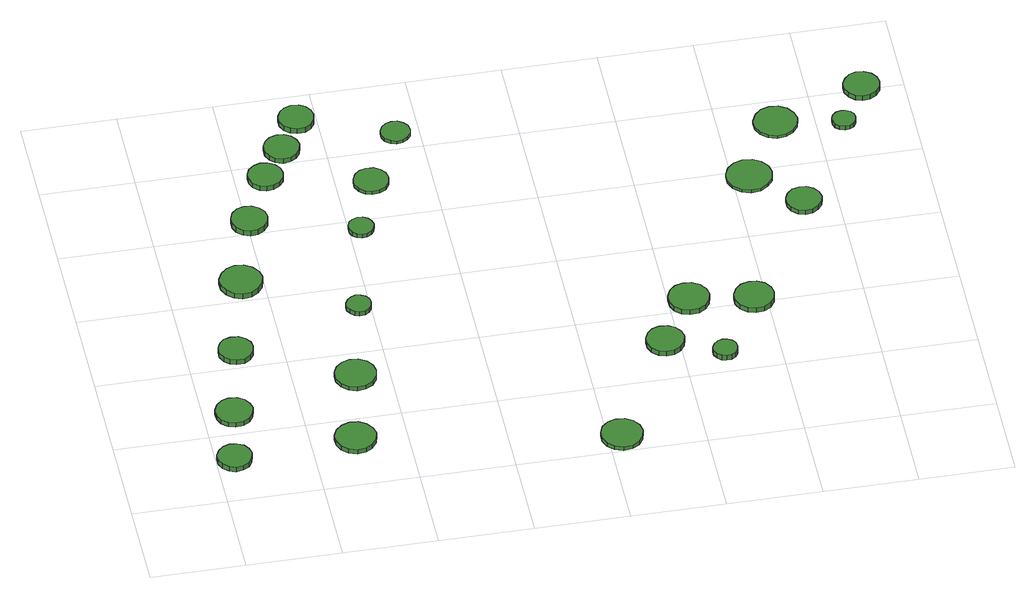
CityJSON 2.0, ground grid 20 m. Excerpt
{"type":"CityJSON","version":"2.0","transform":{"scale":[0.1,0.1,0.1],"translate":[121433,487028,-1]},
"CityObjects":{
"tree1":{"type":"SolitaryVegetationObject","attributes":{"function":"something"},"geometry":[{"type":"MultiSurface","lod":"1","boundaries":[[[0,1,2,3,4,5,6,7,8,9,10,11,12,13,14]],[[15,16,17,18,19,20,21,22,23,24,25,26,27,28,29]],[[0,29,28,1]],[[1,28,27,2]],[[2,27,26,3]],[[3,26,25,4]],[[4,25,24,5]],[[5,24,23,6]],[[6,23,22,7]],[[7,22,21,8]],[[8,21,20,9]],[[9,20,19,10]],[[10,19,18,11]],[[11,18,17,12]],[[12,17,16,13]],[[13,16,15,14]],[[14,15,29,0]]]}]},
"tree2":{"type":"SolitaryVegetationObject","attributes":{"function":"something"},"geometry":[{"type":"MultiSurface","lod":"1","boundaries":[[[30,31,32,33,34,35,36,37,38,39,40,41,42,43,44]],[[45,46,47,48,49,50,51,52,53,54,55,56,57,58,59]],[[30,59,58,31]],[[31,58,57,32]],[[32,57,56,33]],[[33,56,55,34]],[[34,55,54,35]],[[35,54,53,36]],[[36,53,52,37]],[[37,52,51,38]],[[38,51,50,39]],[[39,50,49,40]],[[40,49,48,41]],[[41,48,47,42]],[[42,47,46,43]],[[43,46,45,44]],[[44,45,59,30]]]}]},
"tree3":{"type":"SolitaryVegetationObject","attributes":{"function":"something"},"geometry":[{"type":"MultiSurface","lod":"1","boundaries":[[[60,61,62,63,64,65,66,67,68,69,70,71,72,73,74]],[[75,76,77,78,79,80,81,82,83,84,85,86,87,88,89]],[[60,89,88,61]],[[61,88,87,62]],[[62,87,86,63]],[[63,86,85,64]],[[64,85,84,65]],[[65,84,83,66]],[[66,83,82,67]],[[67,82,81,68]],[[68,81,80,69]],[[69,80,79,70]],[[70,79,78,71]],[[71,78,77,72]],[[72,77,76,73]],[[73,76,75,74]],[[74,75,89,60]]]}]},
"tree4":{"type":"SolitaryVegetationObject","attributes":{"function":"something"},"geometry":[{"type":"MultiSurface","lod":"1","boundaries":[[[90,91,92,93,94,95,96,97,98,99,100,101,102,103,104]],[[105,106,107,108,109,110,111,112,113,114,115,116,117,118,119]],[[90,119,118,91]],[[91,118,117,92]],[[92,117,116,93]],[[93,116,115,94]],[[94,115,114,95]],[[95,114,113,96]],[[96,113,112,97]],[[97,112,111,98]],[[98,111,110,99]],[[99,110,109,100]],[[100,109,108,101]],[[101,108,107,102]],[[102,107,106,103]],[[103,106,105,104]],[[104,105,119,90]]]}]},
"tree5":{"type":"SolitaryVegetationObject","attributes":{"function":"something"},"geometry":[{"type":"MultiSurface","lod":"1","boundaries":[[[120,121,122,123,124,125,126,127,128,129,130,131,132,133,134]],[[135,136,137,138,139,140,141,142,143,144,145,146,147,148,149]],[[120,149,148,121]],[[121,148,147,122]],[[122,147,146,123]],[[123,146,145,124]],[[124,145,144,125]],[[125,144,143,126]],[[126,143,142,127]],[[127,142,141,128]],[[128,141,140,129]],[[129,140,139,130]],[[130,139,138,131]],[[131,138,137,132]],[[132,137,136,133]],[[133,136,135,134]],[[134,135,149,120]]]}]},
"tree6":{"type":"SolitaryVegetationObject","attributes":{"function":"something"},"geometry":[{"type":"MultiSurface","lod":"1","boundaries":[[[150,151,152,153,154,155,156,157,158,159,160,161,162,163,164]],[[165,166,167,168,169,170,171,172,173,174,175,176,177,178,179]],[[150,179,178,151]],[[151,178,177,152]],[[152,177,176,153]],[[153,176,175,154]],[[154,175,174,155]],[[155,174,173,156]],[[156,173,172,157]],[[157,172,171,158]],[[158,171,170,159]],[[159,170,169,160]],[[160,169,168,161]],[[161,168,167,162]],[[162,167,166,163]],[[163,166,165,164]],[[164,165,179,150]]]}]},
"tree7":{"type":"SolitaryVegetationObject","attributes":{"function":"something"},"geometry":[{"type":"MultiSurface","lod":"1","boundaries":[[[180,181,182,183,184,185,186,187,188,189,190,191,192,193,194]],[[195,196,197,198,199,200,201,202,203,204,205,206,207,208,209]],[[180,209,208,181]],[[181,208,207,182]],[[182,207,206,183]],[[183,206,205,184]],[[184,205,204,185]],[[185,204,203,186]],[[186,203,202,187]],[[187,202,201,188]],[[188,201,200,189]],[[189,200,199,190]],[[190,199,198,191]],[[191,198,197,192]],[[192,197,196,193]],[[193,196,195,194]],[[194,195,209,180]]]}]},
"tree8":{"type":"SolitaryVegetationObject","attributes":{"function":"something"},"geometry":[{"type":"MultiSurface","lod":"1","boundaries":[[[210,211,212,213,214,215,216,217,218,219,220,221,222,223,224]],[[225,226,227,228,229,230,231,232,233,234,235,236,237,238,239]],[[210,239,238,211]],[[211,238,237,212]],[[212,237,236,213]],[[213,236,235,214]],[[214,235,234,215]],[[215,234,233,216]],[[216,233,232,217]],[[217,232,231,218]],[[218,231,230,219]],[[219,230,229,220]],[[220,229,228,221]],[[221,228,227,222]],[[222,227,226,223]],[[223,226,225,224]],[[224,225,239,210]]]}]},
"tree9":{"type":"SolitaryVegetationObject","attributes":{"function":"something"},"geometry":[{"type":"MultiSurface","lod":"1","boundaries":[[[240,241,242,243,244,245,246,247,248,249,250,251,252,253,254]],[[255,256,257,258,259,260,261,262,263,264,265,266,267,268,269]],[[240,269,268,241]],[[241,268,267,242]],[[242,267,266,243]],[[243,266,265,244]],[[244,265,264,245]],[[245,264,263,246]],[[246,263,262,247]],[[247,262,261,248]],[[248,261,260,249]],[[249,260,259,250]],[[250,259,258,251]],[[251,258,257,252]],[[252,257,256,253]],[[253,256,255,254]],[[254,255,269,240]]]}]},
"tree10":{"type":"SolitaryVegetationObject","attributes":{"function":"something"},"geometry":[{"type":"MultiSurface","lod":"1","boundaries":[[[270,271,272,273,274,275,276,277,278,279,280,281,282,283,284]],[[285,286,287,288,289,290,291,292,293,294,295,296,297,298,299]],[[270,299,298,271]],[[271,298,297,272]],[[272,297,296,273]],[[273,296,295,274]],[[274,295,294,275]],[[275,294,293,276]],[[276,293,292,277]],[[277,292,291,278]],[[278,291,290,279]],[[279,290,289,280]],[[280,289,288,281]],[[281,288,287,282]],[[282,287,286,283]],[[283,286,285,284]],[[284,285,299,270]]]}]},
"tree11":{"type":"SolitaryVegetationObject","attributes":{"function":"something"},"geometry":[{"type":"MultiSurface","lod":"1","boundaries":[[[300,301,302,303,304,305,306,307,308,309,310,311,312,313,314]],[[315,316,317,318,319,320,321,322,323,324,325,326,327,328,329]],[[300,329,328,301]],[[301,328,327,302]],[[302,327,326,303]],[[303,326,325,304]],[[304,325,324,305]],[[305,324,323,306]],[[306,323,322,307]],[[307,322,321,308]],[[308,321,320,309]],[[309,320,319,310]],[[310,319,318,311]],[[311,318,317,312]],[[312,317,316,313]],[[313,316,315,314]],[[314,315,329,300]]]}]},
"tree12":{"type":"SolitaryVegetationObject","attributes":{"function":"something"},"geometry":[{"type":"MultiSurface","lod":"1","boundaries":[[[330,331,332,333,334,335,336,337,338,339,340,341,342,343,344]],[[345,346,347,348,349,350,351,352,353,354,355,356,357,358,359]],[[330,359,358,331]],[[331,358,357,332]],[[332,357,356,333]],[[333,356,355,334]],[[334,355,354,335]],[[335,354,353,336]],[[336,353,352,337]],[[337,352,351,338]],[[338,351,350,339]],[[339,350,349,340]],[[340,349,348,341]],[[341,348,347,342]],[[342,347,346,343]],[[343,346,345,344]],[[344,345,359,330]]]}]},
"tree13":{"type":"SolitaryVegetationObject","attributes":{"function":"something"},"geometry":[{"type":"MultiSurface","lod":"1","boundaries":[[[360,361,362,363,364,365,366,367,368,369,370,371,372,373,374]],[[375,376,377,378,379,380,381,382,383,384,385,386,387,388,389]],[[360,389,388,361]],[[361,388,387,362]],[[362,387,386,363]],[[363,386,385,364]],[[364,385,384,365]],[[365,384,383,366]],[[366,383,382,367]],[[367,382,381,368]],[[368,381,380,369]],[[369,380,379,370]],[[370,379,378,371]],[[371,378,377,372]],[[372,377,376,373]],[[373,376,375,374]],[[374,375,389,360]]]}]},
"tree14":{"type":"SolitaryVegetationObject","attributes":{"function":"something"},"geometry":[{"type":"MultiSurface","lod":"1","boundaries":[[[390,391,392,393,394,395,396,397,398,399,400,401,402,403,404]],[[405,406,407,408,409,410,411,412,413,414,415,416,417,418,419]],[[390,419,418,391]],[[391,418,417,392]],[[392,417,416,393]],[[393,416,415,394]],[[394,415,414,395]],[[395,414,413,396]],[[396,413,412,397]],[[397,412,411,398]],[[398,411,410,399]],[[399,410,409,400]],[[400,409,408,401]],[[401,408,407,402]],[[402,407,406,403]],[[403,406,405,404]],[[404,405,419,390]]]}]},
"tree15":{"type":"SolitaryVegetationObject","attributes":{"function":"something"},"geometry":[{"type":"MultiSurface","lod":"1","boundaries":[[[420,421,422,423,424,425,426,427,428,429,430,431,432,433,434]],[[435,436,437,438,439,440,441,442,443,444,445,446,447,448,449]],[[420,449,448,421]],[[421,448,447,422]],[[422,447,446,423]],[[423,446,445,424]],[[424,445,444,425]],[[425,444,443,426]],[[426,443,442,427]],[[427,442,441,428]],[[428,441,440,429]],[[429,440,439,430]],[[430,439,438,431]],[[431,438,437,432]],[[432,437,436,433]],[[433,436,435,434]],[[434,435,449,420]]]}]},
"tree16":{"type":"SolitaryVegetationObject","attributes":{"function":"something"},"geometry":[{"type":"MultiSurface","lod":"1","boundaries":[[[450,451,452,453,454,455,456,457,458,459,460,461,462,463,464]],[[465,466,467,468,469,470,471,472,473,474,475,476,477,478,479]],[[450,479,478,451]],[[451,478,477,452]],[[452,477,476,453]],[[453,476,475,454]],[[454,475,474,455]],[[455,474,473,456]],[[456,473,472,457]],[[457,472,471,458]],[[458,471,470,459]],[[459,470,469,460]],[[460,469,468,461]],[[461,468,467,462]],[[462,467,466,463]],[[463,466,465,464]],[[464,465,479,450]]]}]},
"tree17":{"type":"SolitaryVegetationObject","attributes":{"function":"something"},"geometry":[{"type":"MultiSurface","lod":"1","boundaries":[[[480,481,482,483,484,485,486,487,488,489,490,491,492,493,494]],[[495,496,497,498,499,500,501,502,503,504,505,506,507,508,509]],[[480,509,508,481]],[[481,508,507,482]],[[482,507,506,483]],[[483,506,505,484]],[[484,505,504,485]],[[485,504,503,486]],[[486,503,502,487]],[[487,502,501,488]],[[488,501,500,489]],[[489,500,499,490]],[[490,499,498,491]],[[491,498,497,492]],[[492,497,496,493]],[[493,496,495,494]],[[494,495,509,480]]]}]},
"tree18":{"type":"SolitaryVegetationObject","attributes":{"function":"something"},"geometry":[{"type":"MultiSurface","lod":"1","boundaries":[[[510,511,512,513,514,515,516,517,518,519,520,521,522,523,524]],[[525,526,527,528,529,530,531,532,533,534,535,536,537,538,539]],[[510,539,538,511]],[[511,538,537,512]],[[512,537,536,513]],[[513,536,535,514]],[[514,535,534,515]],[[515,534,533,516]],[[516,533,532,517]],[[517,532,531,518]],[[518,531,530,519]],[[519,530,529,520]],[[520,529,528,521]],[[521,528,527,522]],[[522,527,526,523]],[[523,526,525,524]],[[524,525,539,510]]]}]},
"tree19":{"type":"SolitaryVegetationObject","attributes":{"function":"something"},"geometry":[{"type":"MultiSurface","lod":"1","boundaries":[[[540,541,542,543,544,545,546,547,548,549,550,551,552,553,554]],[[555,556,557,558,559,560,561,562,563,564,565,566,567,568,569]],[[540,569,568,541]],[[541,568,567,542]],[[542,567,566,543]],[[543,566,565,544]],[[544,565,564,545]],[[545,564,563,546]],[[546,563,562,547]],[[547,562,561,548]],[[548,561,560,549]],[[549,560,559,550]],[[550,559,558,551]],[[551,558,557,552]],[[552,557,556,553]],[[553,556,555,554]],[[554,555,569,540]]]}]},
"tree20":{"type":"SolitaryVegetationObject","attributes":{"function":"something"},"geometry":[{"type":"MultiSurface","lod":"1","boundaries":[[[570,571,572,573,574,575,576,577,578,579,580,581,582,583,584]],[[585,586,587,588,589,590,591,592,593,594,595,596,597,598,599]],[[570,599,598,571]],[[571,598,597,572]],[[572,597,596,573]],[[573,596,595,574]],[[574,595,594,575]],[[575,594,593,576]],[[576,593,592,577]],[[577,592,591,578]],[[578,591,590,579]],[[579,590,589,580]],[[580,589,588,581]],[[581,588,587,582]],[[582,587,586,583]],[[583,586,585,584]],[[584,585,599,570]]]}]},
"tree21":{"type":"SolitaryVegetationObject","attributes":{"function":"something"},"geometry":[{"type":"MultiSurface","lod":"1","boundaries":[[[600,601,602,603,604,605,606,607,608,609,610,611,612,613,614]],[[615,616,617,618,619,620,621,622,623,624,625,626,627,628,629]],[[600,629,628,601]],[[601,628,627,602]],[[602,627,626,603]],[[603,626,625,604]],[[604,625,624,605]],[[605,624,623,606]],[[606,623,622,607]],[[607,622,621,608]],[[608,621,620,609]],[[609,620,619,610]],[[610,619,618,611]],[[611,618,617,612]],[[612,617,616,613]],[[613,616,615,614]],[[614,615,629,600]]]}]},
"tree22":{"type":"SolitaryVegetationObject","attributes":{"function":"something"},"geometry":[{"type":"MultiSurface","lod":"1","boundaries":[[[630,631,632,633,634,635,636,637,638,639,640,641,642,643,644]],[[645,646,647,648,649,650,651,652,653,654,655,656,657,658,659]],[[630,659,658,631]],[[631,658,657,632]],[[632,657,656,633]],[[633,656,655,634]],[[634,655,654,635]],[[635,654,653,636]],[[636,653,652,637]],[[637,652,651,638]],[[638,651,650,639]],[[639,650,649,640]],[[640,649,648,641]],[[641,648,647,642]],[[642,647,646,643]],[[643,646,645,644]],[[644,645,659,630]]]}]},
"tree23":{"type":"SolitaryVegetationObject","attributes":{"function":"something"},"geometry":[{"type":"MultiSurface","lod":"1","boundaries":[[[660,661,662,663,664,665,666,667,668,669,670,671,672,673,674]],[[675,676,677,678,679,680,681,682,683,684,685,686,687,688,689]],[[660,689,688,661]],[[661,688,687,662]],[[662,687,686,663]],[[663,686,685,664]],[[664,685,684,665]],[[665,684,683,666]],[[666,683,682,667]],[[667,682,681,668]],[[668,681,680,669]],[[669,680,679,670]],[[670,679,678,671]],[[671,678,677,672]],[[672,677,676,673]],[[673,676,675,674]],[[674,675,689,660]]]}]},
"tree24":{"type":"SolitaryVegetationObject","attributes":{"function":"something"},"geometry":[{"type":"MultiSurface","lod":"1","boundaries":[[[690,691,692,693,694,695,696,697,698,699,700,701,702,703,704]],[[705,706,707,708,709,710,711,712,713,714,715,716,717,718,719]],[[690,719,718,691]],[[691,718,717,692]],[[692,717,716,693]],[[693,716,715,694]],[[694,715,714,695]],[[695,714,713,696]],[[696,713,712,697]],[[697,712,711,698]],[[698,711,710,699]],[[699,710,709,700]],[[700,709,708,701]],[[701,708,707,702]],[[702,707,706,703]],[[703,706,705,704]],[[704,705,719,690]]]}]}
},
"vertices":[
[75,124,18],[71,139,18],[63,151,18],[49,158,18],[34,160,18],[20,155,18],[9,145,18],[2,131,18],[2,116,18],[9,102,18],[20,92,18],[34,87,18],[49,89,18],[63,97,18],[71,109,18],[71,109,6],[63,97,6],[49,89,6],[34,87,6],[20,92,6],[9,102,6],[2,116,6],[2,131,6],[9,145,6],[20,155,6],[34,160,6],[49,158,6],[63,151,6],[71,139,6],[75,124,6],
[103,262,17],[99,277,17],[90,291,17],[76,299,17],[59,301,17],[44,296,17],[32,285,17],[25,270,17],[25,253,17],[32,238,17],[44,227,17],[59,222,17],[76,224,17],[90,232,17],[99,246,17],[99,246,6],[90,232,6],[76,224,6],[59,222,6],[44,227,6],[32,238,6],[25,253,6],[25,270,6],[32,285,6],[44,296,6],[59,301,6],[76,299,6],[90,291,6],[99,277,6],[103,262,6],
[139,447,18],[136,462,18],[127,474,18],[114,482,18],[98,483,18],[84,479,18],[73,468,18],[67,455,18],[67,439,18],[73,426,18],[84,416,18],[98,411,18],[114,412,18],[127,420,18],[136,432,18],[136,432,6],[127,420,6],[114,412,6],[98,411,6],[84,416,6],[73,426,6],[67,439,6],[67,455,6],[73,468,6],[84,479,6],[98,483,6],[114,482,6],[127,474,6],[136,462,6],[139,447,6],
[336,138,17],[332,155,17],[321,170,17],[306,179,17],[288,181,17],[271,175,17],[257,163,17],[250,147,17],[250,129,17],[257,112,17],[271,100,17],[288,94,17],[306,96,17],[321,105,17],[332,120,17],[332,120,6],[321,105,6],[306,96,6],[288,94,6],[271,100,6],[257,112,6],[250,129,6],[250,147,6],[257,163,6],[271,175,6],[288,181,6],[306,179,6],[321,170,6],[332,155,6],[336,138,6],
[197,648,23],[193,666,23],[182,681,23],[166,691,23],[147,693,23],[130,687,23],[116,674,23],[108,657,23],[108,639,23],[116,622,23],[130,609,23],[147,603,23],[166,605,23],[182,615,23],[193,630,23],[193,630,10],[182,615,10],[166,605,10],[147,603,10],[130,609,10],[116,622,10],[108,639,10],[108,657,10],[116,674,10],[130,687,10],[147,693,10],[166,691,10],[182,681,10],[193,666,10],[197,648,10],
[372,329,16],[369,346,16],[358,361,16],[342,370,16],[324,372,16],[307,366,16],[294,354,16],[286,338,16],[286,320,16],[294,303,16],[307,291,16],[324,285,16],[342,287,16],[358,296,16],[369,311,16],[369,311,6],[358,296,6],[342,287,6],[324,285,6],[307,291,6],[294,303,6],[286,320,6],[286,338,6],[294,354,6],[307,366,6],[324,372,6],[342,370,6],[358,361,6],[369,346,6],[372,329,6],
[243,830,22],[240,846,22],[230,859,22],[216,867,22],[200,869,22],[185,864,22],[173,853,22],[167,838,22],[167,822,22],[173,808,22],[185,797,22],[200,792,22],[216,793,22],[230,802,22],[240,815,22],[240,815,9],[230,802,9],[216,793,9],[200,792,9],[185,797,9],[173,808,9],[167,822,9],[167,838,9],[173,853,9],[185,864,9],[200,869,9],[216,867,9],[230,859,9],[240,846,9],[243,830,9],
[402,536,17],[400,547,17],[394,556,17],[384,561,17],[373,563,17],[363,559,17],[355,552,17],[350,542,17],[350,531,17],[355,521,17],[363,514,17],[373,510,17],[384,511,17],[394,517,17],[400,526,17],[400,526,6],[394,517,6],[384,511,6],[373,510,6],[363,514,6],[355,521,6],[350,531,6],[350,542,6],[355,552,6],[363,559,6],[373,563,6],[384,561,6],[394,556,6],[400,547,6],[402,536,6],
[300,961,18],[297,976,18],[288,988,18],[274,996,18],[259,998,18],[245,993,18],[233,983,18],[227,969,18],[227,954,18],[233,940,18],[245,929,18],[259,925,18],[274,926,18],[288,934,18],[297,946,18],[297,946,6],[288,934,6],[274,926,6],[259,925,6],[245,929,6],[233,940,6],[227,954,6],[227,969,6],[233,983,6],[245,993,6],[259,998,6],[274,996,6],[288,988,6],[297,976,6],[300,961,6],
[350,1040,18],[346,1055,18],[337,1068,18],[324,1076,18],[308,1077,18],[293,1072,18],[282,1062,18],[275,1048,18],[275,1032,18],[282,1018,18],[293,1007,18],[308,1002,18],[324,1004,18],[337,1012,18],[346,1024,18],[346,1024,6],[337,1012,6],[324,1004,6],[308,1002,6],[293,1007,6],[282,1018,6],[275,1032,6],[275,1048,6],[282,1062,6],[293,1072,6],[308,1077,6],[324,1076,6],[337,1068,6],[346,1055,6],[350,1040,6],
[453,772,16],[450,783,16],[444,792,16],[434,798,16],[423,799,16],[412,795,16],[404,788,16],[400,778,16],[400,766,16],[404,756,16],[412,749,16],[423,745,16],[434,746,16],[444,752,16],[450,761,16],[450,761,6],[444,752,6],[434,746,6],[423,745,6],[412,749,6],[404,756,6],[400,766,6],[400,778,6],[404,788,6],[412,795,6],[423,799,6],[434,798,6],[444,792,6],[450,783,6],[453,772,6],
[395,1123,19],[392,1138,19],[383,1151,19],[370,1158,19],[354,1160,19],[340,1155,19],[328,1145,19],[322,1131,19],[322,1115,19],[328,1101,19],[340,1091,19],[354,1086,19],[370,1087,19],[383,1095,19],[392,1108,19],[392,1108,6],[383,1095,6],[370,1087,6],[354,1086,6],[340,1091,6],[328,1101,6],[322,1115,6],[322,1131,6],[328,1145,6],[340,1155,6],[354,1160,6],[370,1158,6],[383,1151,6],[392,1138,6],[395,1123,6],
[510,910,14],[507,925,14],[498,937,14],[485,945,14],[469,946,14],[455,942,14],[443,931,14],[437,917,14],[437,902,14],[443,888,14],[455,878,14],[469,873,14],[485,875,14],[498,882,14],[507,895,14],[507,895,6],[498,882,6],[485,875,6],[469,873,6],[455,878,6],[443,888,6],[437,902,6],[437,917,6],[443,931,6],[455,942,6],[469,946,6],[485,945,6],[498,937,6],[507,925,6],[510,910,6],
[873,46,15],[869,64,15],[858,79,15],[843,88,15],[824,90,15],[807,84,15],[793,72,15],[786,55,15],[786,37,15],[793,20,15],[807,8,15],[824,2,15],[843,4,15],[858,13,15],[869,28,15],[869,28,6],[858,13,6],[843,4,6],[824,2,6],[807,8,6],[793,20,6],[786,37,6],[786,55,6],[793,72,6],[807,84,6],[824,90,6],[843,88,6],[858,79,6],[869,64,6],[873,46,6],
[581,1047,14],[579,1060,14],[571,1070,14],[560,1077,14],[547,1078,14],[535,1074,14],[525,1065,14],[520,1054,14],[520,1041,14],[525,1029,14],[535,1020,14],[547,1016,14],[560,1018,14],[571,1024,14],[579,1034,14],[579,1034,6],[571,1024,6],[560,1018,6],[547,1016,6],[535,1020,6],[525,1029,6],[520,1041,6],[520,1054,6],[525,1065,6],[535,1074,6],[547,1078,6],[560,1077,6],[571,1070,6],[579,1060,6],[581,1047,6],
[1009,302,26],[1005,318,26],[995,332,26],[981,340,26],[964,342,26],[948,337,26],[936,326,26],[929,310,26],[929,294,26],[936,278,26],[948,267,26],[964,262,26],[981,264,26],[995,272,26],[1005,286,26],[1005,286,14],[995,272,14],[981,264,14],[964,262,14],[948,267,14],[936,278,14],[929,294,14],[929,310,14],[936,326,14],[948,337,14],[964,342,14],[981,340,14],[995,332,14],[1005,318,14],[1009,302,14],
[1110,252,26],[1108,263,26],[1102,271,26],[1092,277,26],[1082,278,26],[1072,275,26],[1064,267,26],[1059,258,26],[1059,247,26],[1064,237,26],[1072,230,26],[1082,227,26],[1092,228,26],[1102,233,26],[1108,242,26],[1108,242,13],[1102,233,13],[1092,228,13],[1082,227,13],[1072,230,13],[1064,237,13],[1059,247,13],[1059,258,13],[1064,267,13],[1072,275,13],[1082,278,13],[1092,277,13],[1102,271,13],[1108,263,13],[1110,252,13],
[1085,428,19],[1081,446,19],[1071,460,19],[1055,469,19],[1037,471,19],[1020,466,19],[1007,454,19],[1000,437,19],[1000,419,19],[1007,403,19],[1020,391,19],[1037,386,19],[1055,387,19],[1071,396,19],[1081,411,19],[1081,411,7],[1071,396,7],[1055,387,7],[1037,386,7],[1020,391,7],[1007,403,7],[1000,419,7],[1000,437,7],[1007,454,7],[1020,466,7],[1037,471,7],[1055,469,7],[1071,460,7],[1081,446,7],[1085,428,7],
[1216,408,20],[1212,424,20],[1202,439,20],[1187,447,20],[1170,449,20],[1153,444,20],[1140,432,20],[1133,416,20],[1133,399,20],[1140,383,20],[1153,371,20],[1170,366,20],[1187,368,20],[1202,377,20],[1212,391,20],[1212,391,7],[1202,377,7],[1187,368,7],[1170,366,7],[1153,371,7],[1140,383,7],[1133,399,7],[1133,416,7],[1140,432,7],[1153,444,7],[1170,449,7],[1187,447,7],[1202,439,7],[1212,424,7],[1216,408,7],
[1283,780,13],[1279,799,13],[1267,815,13],[1250,825,13],[1230,827,13],[1211,821,13],[1196,808,13],[1188,790,13],[1188,770,13],[1196,752,13],[1211,738,13],[1230,732,13],[1250,734,13],[1267,744,13],[1279,760,13],[1279,760,6],[1267,744,6],[1250,734,6],[1230,732,6],[1211,738,6],[1196,752,6],[1188,770,6],[1188,790,6],[1196,808,6],[1211,821,6],[1230,827,6],[1250,825,6],[1267,815,6],[1279,799,6],[1283,780,6],
[1368,682,17],[1364,698,17],[1355,710,17],[1342,718,17],[1327,719,17],[1312,715,17],[1300,704,17],[1294,690,17],[1294,675,17],[1300,661,17],[1312,650,17],[1327,645,17],[1342,647,17],[1355,655,17],[1364,667,17],[1364,667,6],[1355,655,6],[1342,647,6],[1327,645,6],[1312,650,6],[1300,661,6],[1294,675,6],[1294,690,6],[1300,704,6],[1312,715,6],[1327,719,6],[1342,718,6],[1355,710,6],[1364,698,6],[1368,682,6],
[1365,932,13],[1361,950,13],[1350,966,13],[1333,976,13],[1314,978,13],[1296,972,13],[1282,959,13],[1274,941,13],[1274,922,13],[1282,905,13],[1296,892,13],[1314,886,13],[1333,888,13],[1350,898,13],[1361,913,13],[1361,913,6],[1350,898,6],[1333,888,6],[1314,886,6],[1296,892,6],[1282,905,6],[1274,922,6],[1274,941,6],[1282,959,6],[1296,972,6],[1314,978,6],[1333,976,6],[1350,966,6],[1361,950,6],[1365,932,6],
[1482,911,16],[1480,921,16],[1474,929,16],[1465,934,16],[1455,935,16],[1445,932,16],[1437,925,16],[1433,916,16],[1433,906,16],[1437,896,16],[1445,889,16],[1455,886,16],[1465,887,16],[1474,892,16],[1480,901,16],[1480,901,6],[1474,892,6],[1465,887,6],[1455,886,6],[1445,889,6],[1437,896,6],[1433,906,6],[1433,916,6],[1437,925,6],[1445,932,6],[1455,935,6],[1465,934,6],[1474,929,6],[1480,921,6],[1482,911,6],
[1550,1006,18],[1547,1022,18],[1538,1034,18],[1524,1042,18],[1508,1044,18],[1493,1039,18],[1482,1028,18],[1475,1014,18],[1475,998,18],[1482,984,18],[1493,973,18],[1508,968,18],[1524,970,18],[1538,978,18],[1547,991,18],[1547,991,6],[1538,978,6],[1524,970,6],[1508,968,6],[1493,973,6],[1482,984,6],[1475,998,6],[1475,1014,6],[1482,1028,6],[1493,1039,6],[1508,1044,6],[1524,1042,6],[1538,1034,6],[1547,1022,6],[1550,1006,6]
]}
